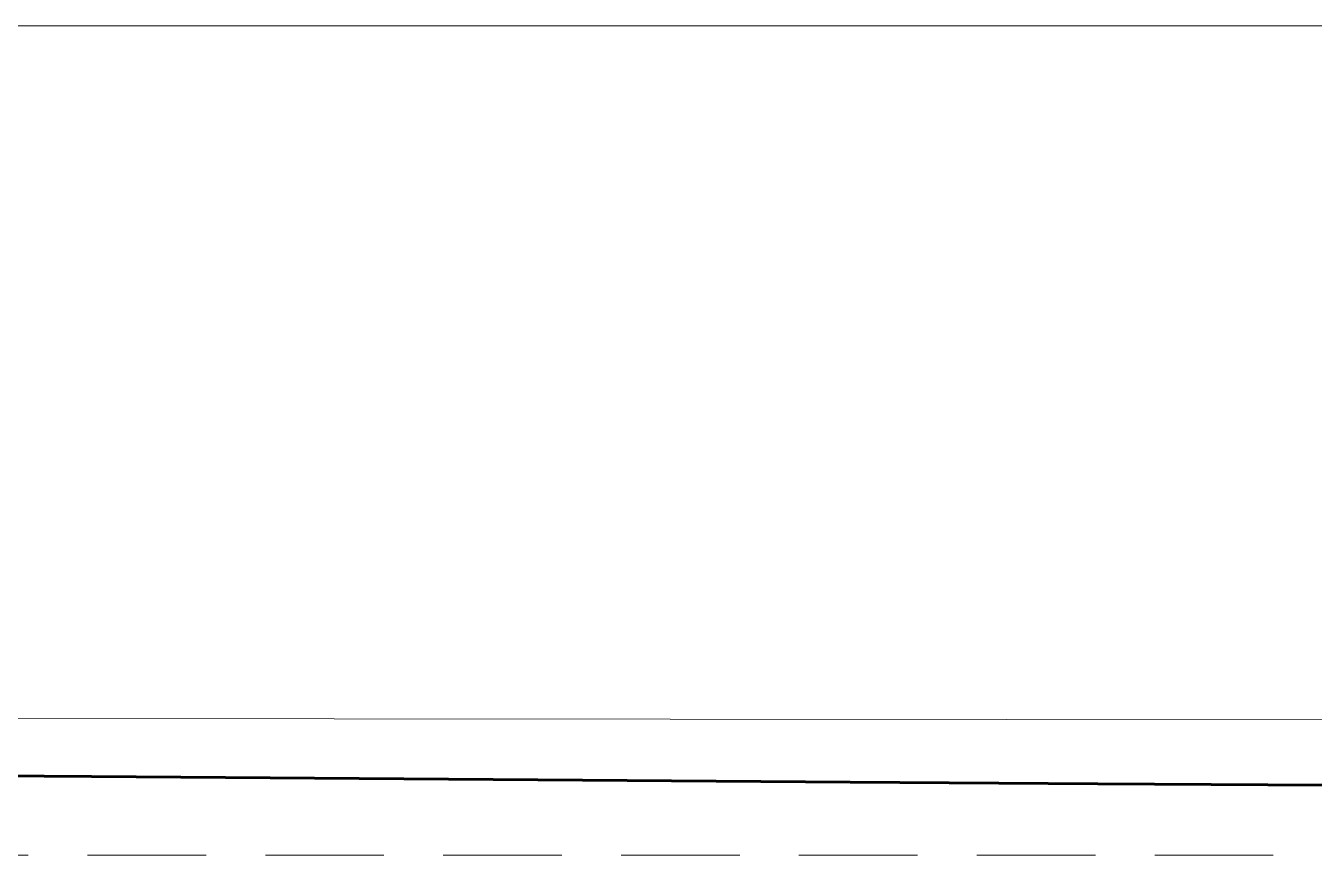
# Model space of a CAD drawing. Header units: metres. Extents: x 0 to 63445, y 32325 to 32915.
# Drawn here: x 63094.15 to 63121.32, y 32786.92 to 32804.48 of the extents above; entities that cross this region are included whole.
import ezdxf

# ---------------------------------------------------------------- set-up
doc = ezdxf.new("R2010")
doc.units = ezdxf.units.M
doc.header["$MEASUREMENT"] = 0
doc.header["$PDMODE"] = 34
doc.header["$PDSIZE"] = -10
for name, pattern in [('CONTINULUS', [0]), ('DASHED2', [0.375, 0.25, -0.125]), ('HIDDEN', [9.525, 6.35, -3.175])]:
    doc.linetypes.add(name, pattern=pattern)
doc.layers.get('0').update_dxf_attribs({"lineweight": 25})
for name, color, linetype, lineweight in [('DIM', 56, 'Continuous', 20), ('ELEVATION', 142, 'Continuous', 9), ('hatch', 251, 'Continuous', 20), ('PLOT_BOUNDARY', 3, 'Continuous', 30), ('site', 15, 'Continuous', 50)]:
    doc.layers.add(name, color=color, linetype=linetype, lineweight=lineweight)
doc.styles.get("Standard").update_dxf_attribs({"font": 'arial.ttf', "height": 0.4})
doc.styles.add('TNR', font='times.ttf', dxfattribs={"height": 0.5})
doc.dimstyles.new('ARCHANA', dxfattribs={"dimscale": 0, "dimtxt": 0.5, "dimasz": 0.5, "dimexe": 0, "dimexo": 0, "dimgap": 0, "dimtad": 0, "dimzin": 0, "dimdsep": 46, "dimtxsty": 'TNR', "dimblk": 'ARCHTICK', "dimcen": 0.09, "dimclrd": 36, "dimclre": 36, "dimclrt": 7, "dimadec": 0, "dimazin": 0, "dimtfac": 1, "dimtofl": 0, "dimtmove": 0, "dimatfit": 3, "dimldrblk": 'ARCHTICK', "dimfxl": 1, "dimfrac": 2, "dimtolj": 1, "dimtzin": 0, "dimlwd": -1, "dimlwe": -1, "dimarcsym": 0})

# ---------------------------------------------------------------- blocks, each defined once
blk = doc.blocks.new('_ArchTick')
at = {"color": 0, "linetype": 'ByBlock', "const_width": 0.15}
blk.add_lwpolyline([(-0.5, -0.5), (0.5, 0.5)], dxfattribs=at)
blk = doc.blocks.new('*D62')
at = {"layer": 'Defpoints', "color": 0, "linetype": 'HIDDEN', "ltscale": 3, "transparency": 16777216}
for p in [(62985.051, 32789.972), (62985.049, 32788.589), (63122.73, 32788.451)]:
    blk.add_point(p, dxfattribs=at)
at = {"layer": 'DIM', "color": 36, "linetype": 'DASHED2', "ltscale": 3, "transparency": 16777216}
for p, q in [((62985.05, 32788.972), (62985.051, 32789.972)), ((63122.731, 32788.835), (63122.732, 32789.835))]:
    blk.add_line(p, q, dxfattribs=at)
at = {"layer": 'DIM', "ltscale": 3, "transparency": 16777216}
for p, q in [((62985.051, 32789.972), (63051.024, 32789.907)), ((63122.732, 32789.835), (63053.622, 32789.904))]:
    blk.add_line(p, q, dxfattribs=at)
at = {"layer": 'DIM', "linetype": 'HIDDEN', "ltscale": 3, "transparency": 16777216, "xscale": 0.2, "yscale": 0.2, "zscale": 0.2}
for p, rotation in [((62985.051, 32789.972), 179.942810671462), ((63122.732, 32789.835), 359.942810671462)]:
    blk.add_blockref('_ArchTick', p, dxfattribs=dict(at, rotation=rotation))
at = {"layer": 'DIM', "linetype": 'HIDDEN', "ltscale": 3, "transparency": 16777216, "insert": (63052.323, 32789.905), "char_height": 0.4, "attachment_point": 5, "rotation": 359.9428}
blk.add_mtext('\\A1;{\\H1.6x;137.68}', dxfattribs=at)
blk = doc.blocks.new('*D438')
at = {"layer": 'Defpoints', "color": 0, "ltscale": 3, "transparency": 16777216}
for p in [(0.832, 32800.914), (63266.308, 32800.914), (0, 32788.163)]:
    blk.add_point(p, dxfattribs=at)
at = {"layer": 'DIM', "ltscale": 3, "transparency": 16777216}
for p, q in [((5.832, 32800.914), (0.832, 32800.914)), ((0.832, 32800.914), (0.832, 32794.933)), ((0.832, 32788.163), (0.832, 32794.144)), ((0, 32788.163), (0.832, 32788.163))]:
    blk.add_line(p, q, dxfattribs=at)
at = {"layer": 'DIM', "ltscale": 3, "transparency": 16777216, "xscale": 0.05, "yscale": 0.05, "zscale": 0.05}
for p, rotation in [((0.832, 32800.914), 90), ((0.832, 32788.163), 270)]:
    blk.add_blockref('_ArchTick', p, dxfattribs=dict(at, rotation=rotation))
at = {"layer": 'DIM', "color": 7, "ltscale": 3, "transparency": 16777216, "insert": (0.832, 32794.538), "char_height": 0.4, "attachment_point": 5, "rotation": 90}
blk.add_mtext('\\A1;{\\H0.6x;12.75}', dxfattribs=at)

msp = doc.modelspace()

# ---------------------------------------------------------------- linework, layer by layer
at = {"layer": 'ELEVATION', "ltscale": 20}
msp.add_lwpolyline([(62933.9122, 32675.9187), (63155.3584, 32675.9187), (63155.3584, 32804.4763), (62933.9122, 32804.4763)], close=True, dxfattribs=at)
at = {"layer": 'hatch', "linetype": 'DASHED2', "ltscale": 10}
msp.add_line((63120.4551, 32786.9867), (63055.8122, 32786.9867), dxfattribs=at)
at = {"layer": 'PLOT_BOUNDARY', "linetype": 'CONTINULUS', "ltscale": 0.05}
msp.add_lwpolyline([(63026.5842, 32788.4607), (63055.4295, 32788.6507), (63065.2281, 32788.7075), (63075.8553, 32788.7416), (63096.128, 32788.6354), (63122.7303, 32788.4513), (63126.5689, 32769.1162), (63100.1608, 32768.5524), (63099.967, 32772.3445), (63055.7856, 32767.337), (63054.719, 32750.0603), (63045.0909, 32749.1655)], dxfattribs=at)
at = {"layer": 'site', "lineweight": 60}
msp.add_lwpolyline([(63050.5935, 32788.6172), (63062.2607, 32788.698), (63070.9027, 32788.7257), (63079.5478, 32788.7535), (63095.5425, 32788.6396), (63111.5373, 32788.5256), (63116.7559, 32788.4885), (63122.7303, 32788.4513), (63124.8347, 32777.8513)], dxfattribs=at)

# ---------------------------------------------------------------- dimensions: what is measured, and where the dimension line sits
at = {"layer": 'DIM', "ltscale": 3}
dim = msp.add_linear_dim(base=(0.8318, 32800.9139), p1=(0, 32788.1627), p2=(63266.3084, 32800.9139), angle=90, text='{\\H0.6x;<>}', dimstyle='ARCHANA', override={"dimscale": 1, "dimtxt": 0.278, "dimasz": 0.05, "dimtxsty": 'Standard', "dimclrd": 256, "dimclre": 256, "dimfxl": 5, "dimfxlon": 1, "dimarcsym": 1}, dxfattribs=at)
dim.commit()
dim.dimension.update_dxf_attribs({"geometry": '*D438', "text_midpoint": (0.8318, 32794.5383)})
at = {"layer": 'DIM', "linetype": 'HIDDEN', "ltscale": 3}
dim = msp.add_linear_dim(base=(62985.0506, 32789.9724), p1=(63122.7303, 32788.4513), p2=(62985.0492, 32788.5887), angle=179.94281, text='{\\H1.6x;<>}', dimstyle='ARCHANA', override={"dimscale": 1, "dimtxt": 0.278, "dimasz": 0.2, "dimtxsty": 'Standard', "dimclrd": 256, "dimclrt": 256, "dimfxlon": 1, "dimarcsym": 1}, dxfattribs=at)
dim.commit()
dim.dimension.update_dxf_attribs({"geometry": '*D62', "text_midpoint": (63052.323, 32789.9053), "dimtype": 161})

doc.saveas('drawing.dxf')
